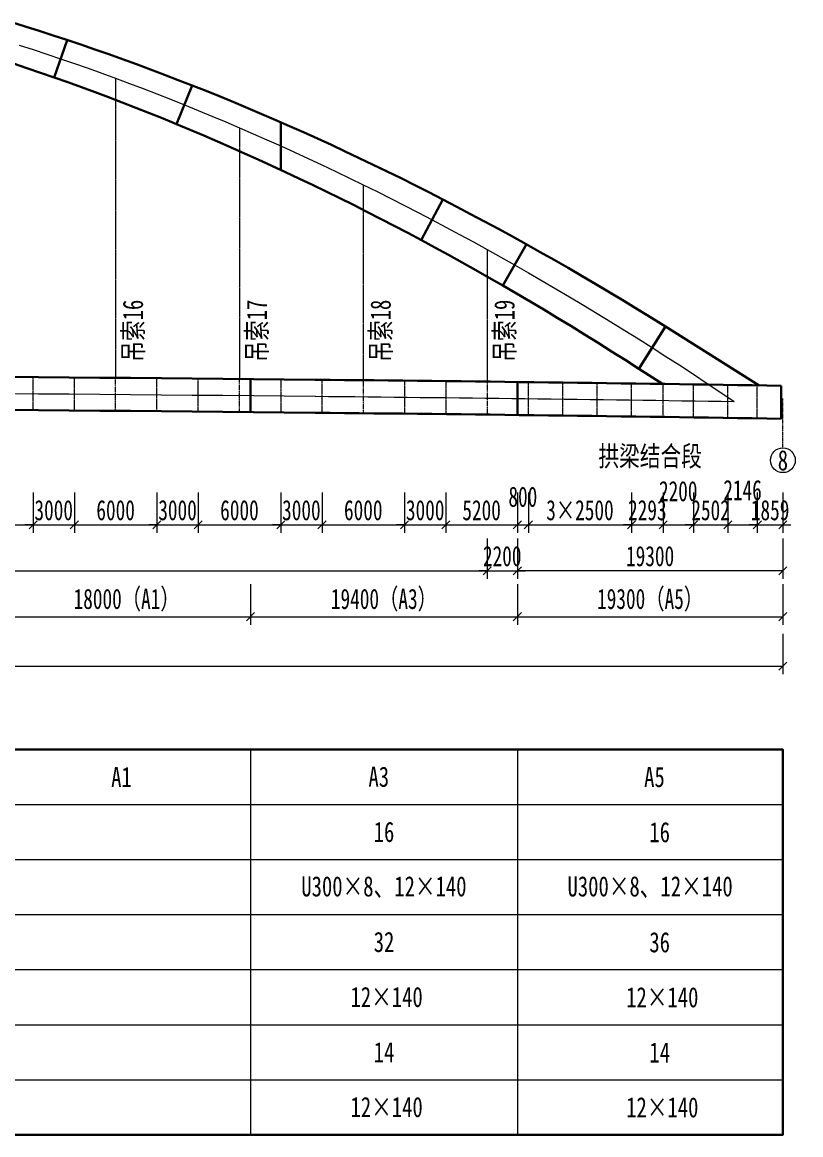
# Model space of a CAD drawing. Header units: millimetres. Extents: x -117838 to 101460, y 153465 to 252744.
# Drawn here: x 44876 to 101460, y 153465 to 234323 of the extents above; entities that cross this region are included whole.
import ezdxf
from ezdxf.enums import TextEntityAlignment as Align

# ---------------------------------------------------------------- set-up
doc = ezdxf.new("R2010")
doc.units = ezdxf.units.MM
for name, pattern in [('CENTER', [2, 1.25, -0.25, 0.25, -0.25]), ('CENTER2', [28.575, 19.05, -3.175, 3.175, -3.175]), ('DASHED', [0.75, 0.5, -0.25])]:
    doc.linetypes.add(name, pattern=pattern)
doc.layers.get('Defpoints').update_dxf_attribs({"color": 8})
for name, color, linetype, lineweight in [('中心线', 2, 'CENTER2', 15), ('标注', 4, 'Continuous', 13), ('桥 中心线', 4, 'CENTER', 15), ('桥 构造粗实', 1, 'Continuous', 30), ('细实线', 4, 'Continuous', 15), ('虚线', 7, 'DASHED', 15)]:
    doc.layers.add(name, color=color, linetype=linetype, lineweight=lineweight)
doc.styles.add('111', font='', dxfattribs={"width": 0.7})
doc.styles.add('BM_Anno', font='仿宋_GB2312.TTF', dxfattribs={"width": 0.85})
doc.styles.add('SMEDI', font='', dxfattribs={"width": 0.75})
doc.styles.add('仿宋_GB2312', font='仿宋_GB2312.TTF', dxfattribs={"width": 0.75})
doc.styles.get('111').set_extended_font_data('仿宋_GB2312')
doc.styles.get('SMEDI').set_extended_font_data('仿宋_GB2312')
doc.dimstyles.new('200', dxfattribs={"dimscale": 0, "dimtxt": 2.5, "dimasz": 1, "dimexe": 1, "dimexo": 1, "dimgap": 0.6, "dimtad": 1, "dimdec": 0, "dimdsep": 46, "dimtxsty": '111', "dimblk": 'OBLIQUE', "dimcen": 0, "dimclrd": 4, "dimclre": 4, "dimclrt": 4, "dimadec": 1, "dimazin": 2, "dimtfac": 1, "dimtdec": 0, "dimtix": 1, "dimtmove": 2, "dimatfit": 3, "dimfxl": 4, "dimfxlon": 1, "dimtolj": 1, "dimlwd": -1, "dimlwe": -1, "dimarcsym": 0})

# ---------------------------------------------------------------- blocks, each defined once
blk = doc.blocks.new('_Oblique')
at = {"color": 0, "linetype": 'ByBlock', "lineweight": -2}
blk.add_line((-0.5, -0.5), (0.5, 0.5), dxfattribs=at)
blk = doc.blocks.new('*D20')
at = {"layer": 'Defpoints', "color": 0}
for p in [(100162, 195313), (-103838, 193165), (100162, 187523)]:
    blk.add_point(p, dxfattribs=at)
at = {"layer": '标注', "color": 4}
for p, q in [((-103838, 189876), (-103838, 186935)), ((100162, 189876), (100162, 186935)), ((-103838, 187523), (100162, 187523))]:
    blk.add_line(p, q, dxfattribs=at)
at = {"layer": '标注', "color": 4, "xscale": 588.2352941176471, "yscale": 588.2352941176471, "zscale": 588.2352941176471, "rotation": 180}
blk.add_blockref('_Oblique', (-103838, 187523), dxfattribs=at)
at = {"layer": '标注', "color": 4, "xscale": 588.2352941176471, "yscale": 588.2352941176471, "zscale": 588.2352941176471}
blk.add_blockref('_Oblique', (100162, 187523), dxfattribs=at)
at = {"layer": '标注', "color": 4, "insert": (-1838, 188575), "char_height": 1470.6, "attachment_point": 5, "style": '111'}
blk.add_mtext('\\A1;204000', dxfattribs=at)
blk = doc.blocks.new('*D51')
at = {"layer": 'Defpoints', "color": 0}
for p in [(39663, 206909), (45663, 206909), (45663, 197798)]:
    blk.add_point(p, dxfattribs=at)
at = {"layer": '标注', "color": 4}
for p, q in [((39663, 200151), (39663, 197210)), ((45663, 200151), (45663, 197210)), ((39663, 197798), (45663, 197798))]:
    blk.add_line(p, q, dxfattribs=at)
at = {"layer": '标注', "color": 4, "xscale": 588.2352941176471, "yscale": 588.2352941176471, "zscale": 588.2352941176471, "rotation": 180}
blk.add_blockref('_Oblique', (39663, 197798), dxfattribs=at)
at = {"layer": '标注', "color": 4, "xscale": 588.2352941176471, "yscale": 588.2352941176471, "zscale": 588.2352941176471}
blk.add_blockref('_Oblique', (45663, 197798), dxfattribs=at)
at = {"layer": '标注', "color": 4, "insert": (42663, 198851), "char_height": 1470.6, "attachment_point": 5, "style": '111'}
blk.add_mtext('\\A1;6000', dxfattribs=at)
blk = doc.blocks.new('*D52')
at = {"layer": 'Defpoints', "color": 0}
for p in [(45663, 206909), (48663, 206909), (48663, 197798)]:
    blk.add_point(p, dxfattribs=at)
at = {"layer": '标注', "color": 4}
for p, q in [((45663, 200151), (45663, 197210)), ((48663, 200151), (48663, 197210)), ((45663, 197798), (45074, 197798)), ((45663, 197798), (48663, 197798)), ((48663, 197798), (49251, 197798))]:
    blk.add_line(p, q, dxfattribs=at)
at = {"layer": '标注', "color": 4, "xscale": 588.2352941176471, "yscale": 588.2352941176471, "zscale": 588.2352941176471}
blk.add_blockref('_Oblique', (45663, 197798), dxfattribs=at)
at = {"layer": '标注', "color": 4, "xscale": 588.2352941176471, "yscale": 588.2352941176471, "zscale": 588.2352941176471, "rotation": 180}
blk.add_blockref('_Oblique', (48663, 197798), dxfattribs=at)
at = {"layer": '标注', "color": 4, "insert": (47163, 198851), "char_height": 1470.6, "attachment_point": 5, "style": '111'}
blk.add_mtext('\\A1;3000', dxfattribs=at)
blk = doc.blocks.new('*D53')
at = {"layer": 'Defpoints', "color": 0}
for p in [(48663, 206909), (54663, 206909), (54663, 197798)]:
    blk.add_point(p, dxfattribs=at)
at = {"layer": '标注', "color": 4}
for p, q in [((48663, 200151), (48663, 197210)), ((54663, 200151), (54663, 197210)), ((48663, 197798), (54663, 197798))]:
    blk.add_line(p, q, dxfattribs=at)
at = {"layer": '标注', "color": 4, "xscale": 588.2352941176471, "yscale": 588.2352941176471, "zscale": 588.2352941176471, "rotation": 180}
blk.add_blockref('_Oblique', (48663, 197798), dxfattribs=at)
at = {"layer": '标注', "color": 4, "xscale": 588.2352941176471, "yscale": 588.2352941176471, "zscale": 588.2352941176471}
blk.add_blockref('_Oblique', (54663, 197798), dxfattribs=at)
at = {"layer": '标注', "color": 4, "insert": (51663, 198851), "char_height": 1470.6, "attachment_point": 5, "style": '111'}
blk.add_mtext('\\A1;6000', dxfattribs=at)
blk = doc.blocks.new('*D54')
at = {"layer": 'Defpoints', "color": 0}
for p in [(54663, 206909), (57663, 206909), (57663, 197798)]:
    blk.add_point(p, dxfattribs=at)
at = {"layer": '标注', "color": 4}
for p, q in [((54663, 200151), (54663, 197210)), ((57663, 200151), (57663, 197210)), ((54663, 197798), (54075, 197798)), ((54663, 197798), (57663, 197798)), ((57663, 197798), (58251, 197798))]:
    blk.add_line(p, q, dxfattribs=at)
at = {"layer": '标注', "color": 4, "xscale": 588.2352941176471, "yscale": 588.2352941176471, "zscale": 588.2352941176471}
blk.add_blockref('_Oblique', (54663, 197798), dxfattribs=at)
at = {"layer": '标注', "color": 4, "xscale": 588.2352941176471, "yscale": 588.2352941176471, "zscale": 588.2352941176471, "rotation": 180}
blk.add_blockref('_Oblique', (57663, 197798), dxfattribs=at)
at = {"layer": '标注', "color": 4, "insert": (56163, 198851), "char_height": 1470.6, "attachment_point": 5, "style": '111'}
blk.add_mtext('\\A1;3000', dxfattribs=at)
blk = doc.blocks.new('*D55')
at = {"layer": 'Defpoints', "color": 0}
for p in [(57663, 206909), (63663, 206909), (63663, 197798)]:
    blk.add_point(p, dxfattribs=at)
at = {"layer": '标注', "color": 4}
for p, q in [((57663, 200151), (57663, 197210)), ((63663, 200151), (63663, 197210)), ((57663, 197798), (63663, 197798))]:
    blk.add_line(p, q, dxfattribs=at)
at = {"layer": '标注', "color": 4, "xscale": 588.2352941176471, "yscale": 588.2352941176471, "zscale": 588.2352941176471, "rotation": 180}
blk.add_blockref('_Oblique', (57663, 197798), dxfattribs=at)
at = {"layer": '标注', "color": 4, "xscale": 588.2352941176471, "yscale": 588.2352941176471, "zscale": 588.2352941176471}
blk.add_blockref('_Oblique', (63663, 197798), dxfattribs=at)
at = {"layer": '标注', "color": 4, "insert": (60663, 198851), "char_height": 1470.6, "attachment_point": 5, "style": '111'}
blk.add_mtext('\\A1;6000', dxfattribs=at)
blk = doc.blocks.new('*D56')
at = {"layer": 'Defpoints', "color": 0}
for p in [(63663, 206909), (66663, 206909), (66663, 197798)]:
    blk.add_point(p, dxfattribs=at)
at = {"layer": '标注', "color": 4}
for p, q in [((63663, 200151), (63663, 197210)), ((66663, 200151), (66663, 197210)), ((63663, 197798), (63075, 197798)), ((63663, 197798), (66663, 197798)), ((66663, 197798), (67251, 197798))]:
    blk.add_line(p, q, dxfattribs=at)
at = {"layer": '标注', "color": 4, "xscale": 588.2352941176471, "yscale": 588.2352941176471, "zscale": 588.2352941176471}
blk.add_blockref('_Oblique', (63663, 197798), dxfattribs=at)
at = {"layer": '标注', "color": 4, "xscale": 588.2352941176471, "yscale": 588.2352941176471, "zscale": 588.2352941176471, "rotation": 180}
blk.add_blockref('_Oblique', (66663, 197798), dxfattribs=at)
at = {"layer": '标注', "color": 4, "insert": (65163, 198851), "char_height": 1470.6, "attachment_point": 5, "style": '111'}
blk.add_mtext('\\A1;3000', dxfattribs=at)
blk = doc.blocks.new('*D57')
at = {"layer": 'Defpoints', "color": 0}
for p in [(66663, 206909), (72663, 206909), (72663, 197798)]:
    blk.add_point(p, dxfattribs=at)
at = {"layer": '标注', "color": 4}
for p, q in [((66663, 200151), (66663, 197210)), ((72663, 200151), (72663, 197210)), ((66663, 197798), (72663, 197798))]:
    blk.add_line(p, q, dxfattribs=at)
at = {"layer": '标注', "color": 4, "xscale": 588.2352941176471, "yscale": 588.2352941176471, "zscale": 588.2352941176471, "rotation": 180}
blk.add_blockref('_Oblique', (66663, 197798), dxfattribs=at)
at = {"layer": '标注', "color": 4, "xscale": 588.2352941176471, "yscale": 588.2352941176471, "zscale": 588.2352941176471}
blk.add_blockref('_Oblique', (72663, 197798), dxfattribs=at)
at = {"layer": '标注', "color": 4, "insert": (69663, 198851), "char_height": 1470.6, "attachment_point": 5, "style": '111'}
blk.add_mtext('\\A1;6000', dxfattribs=at)
blk = doc.blocks.new('*D58')
at = {"layer": 'Defpoints', "color": 0}
for p in [(72663, 206909), (75663, 206909), (75663, 197798)]:
    blk.add_point(p, dxfattribs=at)
at = {"layer": '标注', "color": 4}
for p, q in [((72663, 200151), (72663, 197210)), ((75663, 200151), (75663, 197210)), ((72663, 197798), (72075, 197798)), ((72663, 197798), (75663, 197798)), ((75663, 197798), (76251, 197798))]:
    blk.add_line(p, q, dxfattribs=at)
at = {"layer": '标注', "color": 4, "xscale": 588.2352941176471, "yscale": 588.2352941176471, "zscale": 588.2352941176471}
blk.add_blockref('_Oblique', (72663, 197798), dxfattribs=at)
at = {"layer": '标注', "color": 4, "xscale": 588.2352941176471, "yscale": 588.2352941176471, "zscale": 588.2352941176471, "rotation": 180}
blk.add_blockref('_Oblique', (75663, 197798), dxfattribs=at)
at = {"layer": '标注', "color": 4, "insert": (74163, 198851), "char_height": 1470.6, "attachment_point": 5, "style": '111'}
blk.add_mtext('\\A1;3000', dxfattribs=at)
blk = doc.blocks.new('*D59')
at = {"layer": 'Defpoints', "color": 0}
for p in [(75663, 206909), (80862, 206492), (80862, 197798)]:
    blk.add_point(p, dxfattribs=at)
at = {"layer": '标注', "color": 4}
for p, q in [((75663, 200151), (75663, 197210)), ((80862, 200151), (80862, 197210)), ((75663, 197798), (80862, 197798))]:
    blk.add_line(p, q, dxfattribs=at)
at = {"layer": '标注', "color": 4, "xscale": 588.2352941176471, "yscale": 588.2352941176471, "zscale": 588.2352941176471, "rotation": 180}
blk.add_blockref('_Oblique', (75663, 197798), dxfattribs=at)
at = {"layer": '标注', "color": 4, "xscale": 588.2352941176471, "yscale": 588.2352941176471, "zscale": 588.2352941176471}
blk.add_blockref('_Oblique', (80862, 197798), dxfattribs=at)
at = {"layer": '标注', "color": 4, "insert": (78263, 198851), "char_height": 1470.6, "attachment_point": 5, "style": '111'}
blk.add_mtext('\\A1;5200', dxfattribs=at)
blk = doc.blocks.new('*D60')
at = {"layer": 'Defpoints', "color": 0}
for p in [(80862, 206492), (81662, 206544), (81662, 197798)]:
    blk.add_point(p, dxfattribs=at)
at = {"layer": '标注', "color": 4}
for p, q in [((80862, 200151), (80862, 197210)), ((81662, 200151), (81662, 197210)), ((80862, 197798), (81662, 197798))]:
    blk.add_line(p, q, dxfattribs=at)
at = {"layer": '标注', "color": 4, "xscale": 588.2352941176471, "yscale": 588.2352941176471, "zscale": 588.2352941176471, "rotation": 180}
blk.add_blockref('_Oblique', (80862, 197798), dxfattribs=at)
at = {"layer": '标注', "color": 4, "xscale": 588.2352941176471, "yscale": 588.2352941176471, "zscale": 588.2352941176471}
blk.add_blockref('_Oblique', (81662, 197798), dxfattribs=at)
at = {"layer": '标注', "color": 4, "insert": (81262, 199829), "char_height": 1470.6, "attachment_point": 5, "style": '111'}
blk.add_mtext('\\A1;800', dxfattribs=at)
blk = doc.blocks.new('*D62')
at = {"layer": 'Defpoints', "color": 0}
for p in [(-83338, 206908), (78662, 206172), (78662, 194458)]:
    blk.add_point(p, dxfattribs=at)
at = {"layer": '标注', "color": 4}
for p, q in [((-83338, 196811), (-83338, 193870)), ((78662, 196811), (78662, 193870)), ((-83338, 194458), (78662, 194458))]:
    blk.add_line(p, q, dxfattribs=at)
at = {"layer": '标注', "color": 4, "xscale": 588.2352941176471, "yscale": 588.2352941176471, "zscale": 588.2352941176471, "rotation": 180}
blk.add_blockref('_Oblique', (-83338, 194458), dxfattribs=at)
at = {"layer": '标注', "color": 4, "xscale": 588.2352941176471, "yscale": 588.2352941176471, "zscale": 588.2352941176471}
blk.add_blockref('_Oblique', (78662, 194458), dxfattribs=at)
at = {"layer": '标注', "color": 4, "insert": (-2338, 195511), "char_height": 1470.59, "attachment_point": 5, "style": '111'}
blk.add_mtext('\\A1;18×9000', dxfattribs=at)
blk = doc.blocks.new('*D63')
at = {"layer": 'Defpoints', "color": 0}
for p in [(80862, 206624), (78662, 198074), (80862, 194458)]:
    blk.add_point(p, dxfattribs=at)
at = {"layer": '标注', "color": 4}
for p, q in [((78662, 196811), (78662, 193870)), ((80862, 196811), (80862, 193870)), ((78662, 194458), (78074, 194458)), ((78662, 194458), (80862, 194458)), ((80862, 194458), (81451, 194458))]:
    blk.add_line(p, q, dxfattribs=at)
at = {"layer": '标注', "color": 4, "xscale": 588.2352941176471, "yscale": 588.2352941176471, "zscale": 588.2352941176471}
blk.add_blockref('_Oblique', (78662, 194458), dxfattribs=at)
at = {"layer": '标注', "color": 4, "xscale": 588.2352941176471, "yscale": 588.2352941176471, "zscale": 588.2352941176471, "rotation": 180}
blk.add_blockref('_Oblique', (80862, 194458), dxfattribs=at)
at = {"layer": '标注', "color": 4, "insert": (79762, 195511), "char_height": 1470.6, "attachment_point": 5, "style": '111'}
blk.add_mtext('\\A1;2200', dxfattribs=at)
blk = doc.blocks.new('*D64')
at = {"layer": 'Defpoints', "color": 0}
for p in [(80862, 200062), (100162, 198474), (80862, 194458)]:
    blk.add_point(p, dxfattribs=at)
at = {"layer": '标注', "color": 4}
for p, q in [((80862, 196811), (80862, 193870)), ((100162, 196811), (100162, 193870)), ((100162, 194458), (80862, 194458))]:
    blk.add_line(p, q, dxfattribs=at)
at = {"layer": '标注', "color": 4, "xscale": 588.2352941176471, "yscale": 588.2352941176471, "zscale": 588.2352941176471, "rotation": 180}
blk.add_blockref('_Oblique', (80862, 194458), dxfattribs=at)
at = {"layer": '标注', "color": 4, "xscale": 588.2352941176471, "yscale": 588.2352941176471, "zscale": 588.2352941176471}
blk.add_blockref('_Oblique', (100162, 194458), dxfattribs=at)
at = {"layer": '标注', "color": 4, "insert": (90512, 195511), "char_height": 1470.6, "attachment_point": 5, "style": '111'}
blk.add_mtext('\\A1;19300', dxfattribs=at)
blk = doc.blocks.new('*D73')
at = {"layer": 'Defpoints', "color": 0}
for p in [(43462, 206688), (61462, 206986), (61462, 191118)]:
    blk.add_point(p, dxfattribs=at)
at = {"layer": '标注', "color": 4}
for p, q in [((43462, 193471), (43462, 190530)), ((61462, 193471), (61462, 190530)), ((43462, 191118), (61462, 191118))]:
    blk.add_line(p, q, dxfattribs=at)
at = {"layer": '标注', "color": 4, "xscale": 588.2352941176471, "yscale": 588.2352941176471, "zscale": 588.2352941176471, "rotation": 180}
blk.add_blockref('_Oblique', (43462, 191118), dxfattribs=at)
at = {"layer": '标注', "color": 4, "xscale": 588.2352941176471, "yscale": 588.2352941176471, "zscale": 588.2352941176471}
blk.add_blockref('_Oblique', (61462, 191118), dxfattribs=at)
at = {"layer": '标注', "color": 4, "insert": (52462, 192318), "char_height": 1470.59, "attachment_point": 5, "style": '111'}
blk.add_mtext('\\A1;18000（A1）', dxfattribs=at)
blk = doc.blocks.new('*D74')
at = {"layer": 'Defpoints', "color": 0}
for p in [(61462, 206688), (80862, 206601), (80862, 191118)]:
    blk.add_point(p, dxfattribs=at)
at = {"layer": '标注', "color": 4}
for p, q in [((61462, 193471), (61462, 190530)), ((80862, 193471), (80862, 190530)), ((61462, 191118), (80862, 191118))]:
    blk.add_line(p, q, dxfattribs=at)
at = {"layer": '标注', "color": 4, "xscale": 588.2352941176471, "yscale": 588.2352941176471, "zscale": 588.2352941176471, "rotation": 180}
blk.add_blockref('_Oblique', (61462, 191118), dxfattribs=at)
at = {"layer": '标注', "color": 4, "xscale": 588.2352941176471, "yscale": 588.2352941176471, "zscale": 588.2352941176471}
blk.add_blockref('_Oblique', (80862, 191118), dxfattribs=at)
at = {"layer": '标注', "color": 4, "insert": (71162, 192318), "char_height": 1470.59, "attachment_point": 5, "style": '111'}
blk.add_mtext('\\A1;19400（A3）', dxfattribs=at)
blk = doc.blocks.new('*D75')
at = {"layer": 'Defpoints', "color": 0}
for p in [(80862, 206601), (100162, 206544), (100162, 191118)]:
    blk.add_point(p, dxfattribs=at)
at = {"layer": '标注', "color": 4}
for p, q in [((80862, 193471), (80862, 190530)), ((100162, 193471), (100162, 190530)), ((80862, 191118), (100162, 191118))]:
    blk.add_line(p, q, dxfattribs=at)
at = {"layer": '标注', "color": 4, "xscale": 588.2352941176471, "yscale": 588.2352941176471, "zscale": 588.2352941176471, "rotation": 180}
blk.add_blockref('_Oblique', (80862, 191118), dxfattribs=at)
at = {"layer": '标注', "color": 4, "xscale": 588.2352941176471, "yscale": 588.2352941176471, "zscale": 588.2352941176471}
blk.add_blockref('_Oblique', (100162, 191118), dxfattribs=at)
at = {"layer": '标注', "color": 4, "insert": (90512, 192318), "char_height": 1470.59, "attachment_point": 5, "style": '111'}
blk.add_mtext('\\A1;19300（A5）', dxfattribs=at)
blk = doc.blocks.new('*D99')
at = {"layer": 'Defpoints', "color": 0}
for p in [(81662, 206340), (89162, 206340), (89162, 197798)]:
    blk.add_point(p, dxfattribs=at)
at = {"layer": '标注', "color": 4}
for p, q in [((81662, 200151), (81662, 197210)), ((89162, 200151), (89162, 197210)), ((81662, 197798), (89162, 197798))]:
    blk.add_line(p, q, dxfattribs=at)
at = {"layer": '标注', "color": 4, "xscale": 588.2352941176471, "yscale": 588.2352941176471, "zscale": 588.2352941176471, "rotation": 180}
blk.add_blockref('_Oblique', (81662, 197798), dxfattribs=at)
at = {"layer": '标注', "color": 4, "xscale": 588.2352941176471, "yscale": 588.2352941176471, "zscale": 588.2352941176471}
blk.add_blockref('_Oblique', (89162, 197798), dxfattribs=at)
at = {"layer": '标注', "color": 4, "insert": (85412, 198851), "char_height": 1470.6, "attachment_point": 5, "style": '111'}
blk.add_mtext('\\A1;3×2500', dxfattribs=at)
blk = doc.blocks.new('*D100')
at = {"layer": 'Defpoints', "color": 0}
for p in [(89162, 206340), (91455, 206340), (91455, 197798)]:
    blk.add_point(p, dxfattribs=at)
at = {"layer": '标注', "color": 4}
for p, q in [((89162, 200151), (89162, 197210)), ((91455, 200151), (91455, 197210)), ((89162, 197798), (88574, 197798)), ((89162, 197798), (91455, 197798)), ((91455, 197798), (92043, 197798))]:
    blk.add_line(p, q, dxfattribs=at)
at = {"layer": '标注', "color": 4, "xscale": 588.2352941176471, "yscale": 588.2352941176471, "zscale": 588.2352941176471}
blk.add_blockref('_Oblique', (89162, 197798), dxfattribs=at)
at = {"layer": '标注', "color": 4, "xscale": 588.2352941176471, "yscale": 588.2352941176471, "zscale": 588.2352941176471, "rotation": 180}
blk.add_blockref('_Oblique', (91455, 197798), dxfattribs=at)
at = {"layer": '标注', "color": 4, "insert": (90309, 198851), "char_height": 1470.6, "attachment_point": 5, "style": '111'}
blk.add_mtext('\\A1;2293', dxfattribs=at)
blk = doc.blocks.new('*D101')
at = {"layer": 'Defpoints', "color": 0}
for p in [(91455, 206169), (93655, 206169), (93655, 197798)]:
    blk.add_point(p, dxfattribs=at)
at = {"layer": '标注', "color": 4}
for p, q in [((91455, 200151), (91455, 197210)), ((93655, 200151), (93655, 197210)), ((91455, 197798), (93655, 197798))]:
    blk.add_line(p, q, dxfattribs=at)
at = {"layer": '标注', "color": 4, "xscale": 588.2352941176471, "yscale": 588.2352941176471, "zscale": 588.2352941176471, "rotation": 180}
blk.add_blockref('_Oblique', (91455, 197798), dxfattribs=at)
at = {"layer": '标注', "color": 4, "xscale": 588.2352941176471, "yscale": 588.2352941176471, "zscale": 588.2352941176471}
blk.add_blockref('_Oblique', (93655, 197798), dxfattribs=at)
at = {"layer": '标注', "color": 4, "insert": (92555, 200234), "char_height": 1470.6, "attachment_point": 5, "style": '111'}
blk.add_mtext('\\A1;2200', dxfattribs=at)
blk = doc.blocks.new('*D102')
at = {"layer": 'Defpoints', "color": 0}
for p in [(93655, 205967), (96157, 205967), (96157, 197798)]:
    blk.add_point(p, dxfattribs=at)
at = {"layer": '标注', "color": 4}
for p, q in [((93655, 200151), (93655, 197210)), ((96157, 200151), (96157, 197210)), ((93655, 197798), (93067, 197798)), ((93655, 197798), (96157, 197798)), ((96157, 197798), (96746, 197798))]:
    blk.add_line(p, q, dxfattribs=at)
at = {"layer": '标注', "color": 4, "xscale": 588.2352941176471, "yscale": 588.2352941176471, "zscale": 588.2352941176471}
blk.add_blockref('_Oblique', (93655, 197798), dxfattribs=at)
at = {"layer": '标注', "color": 4, "xscale": 588.2352941176471, "yscale": 588.2352941176471, "zscale": 588.2352941176471, "rotation": 180}
blk.add_blockref('_Oblique', (96157, 197798), dxfattribs=at)
at = {"layer": '标注', "color": 4, "insert": (94906, 198851), "char_height": 1470.6, "attachment_point": 5, "style": '111'}
blk.add_mtext('\\A1;2502', dxfattribs=at)
blk = doc.blocks.new('*D103')
at = {"layer": 'Defpoints', "color": 0}
for p in [(96157, 205967), (98303, 205967), (98303, 197798)]:
    blk.add_point(p, dxfattribs=at)
at = {"layer": '标注', "color": 4}
for p, q in [((96157, 200151), (96157, 197210)), ((98303, 200151), (98303, 197210)), ((96157, 197798), (98303, 197798))]:
    blk.add_line(p, q, dxfattribs=at)
at = {"layer": '标注', "color": 4, "xscale": 588.2352941176471, "yscale": 588.2352941176471, "zscale": 588.2352941176471, "rotation": 180}
blk.add_blockref('_Oblique', (96157, 197798), dxfattribs=at)
at = {"layer": '标注', "color": 4, "xscale": 588.2352941176471, "yscale": 588.2352941176471, "zscale": 588.2352941176471}
blk.add_blockref('_Oblique', (98303, 197798), dxfattribs=at)
at = {"layer": '标注', "color": 4, "insert": (97230, 200310), "char_height": 1470.6, "attachment_point": 5, "style": '111'}
blk.add_mtext('\\A1;2146', dxfattribs=at)
blk = doc.blocks.new('*D104')
at = {"layer": 'Defpoints', "color": 0}
for p in [(98303, 205967), (100162, 205967), (100162, 197798)]:
    blk.add_point(p, dxfattribs=at)
at = {"layer": '标注', "color": 4}
for p, q in [((98303, 200151), (98303, 197210)), ((100162, 200151), (100162, 197210)), ((98303, 197798), (97715, 197798)), ((98303, 197798), (100162, 197798)), ((100162, 197798), (100751, 197798))]:
    blk.add_line(p, q, dxfattribs=at)
at = {"layer": '标注', "color": 4, "xscale": 588.2352941176471, "yscale": 588.2352941176471, "zscale": 588.2352941176471}
blk.add_blockref('_Oblique', (98303, 197798), dxfattribs=at)
at = {"layer": '标注', "color": 4, "xscale": 588.2352941176471, "yscale": 588.2352941176471, "zscale": 588.2352941176471, "rotation": 180}
blk.add_blockref('_Oblique', (100162, 197798), dxfattribs=at)
at = {"layer": '标注', "color": 4, "insert": (99233, 198851), "char_height": 1470.6, "attachment_point": 5, "style": '111'}
blk.add_mtext('\\A1;1859', dxfattribs=at)

msp = doc.modelspace()

# ---------------------------------------------------------------- linework, layer by layer
at = {"layer": '中心线', "color": 8, "ltscale": 0.4}
for p, q in [((51662.4, 230252.8), (51662.4, 208473.4)), ((60662.4, 226656.5), (60662.4, 208391.2)), ((69662.4, 222507), (69662.4, 208306.5)), ((78662.4, 217804.2), (78662.4, 208204.5))]:
    msp.add_line(p, q, dxfattribs=at)
at = {"layer": '中心线', "ltscale": 0.05}
for p, q in [((51662.4, 206077.9), (51662.4, 208477.9)), ((60662.4, 205996.1), (60662.4, 208396.1)), ((69662.4, 208306.5), (69662.4, 205906.5)), ((78662.4, 208204.5), (78662.4, 205804.5))]:
    msp.add_line(p, q, dxfattribs=at)
at = {"layer": '标注', "color": 8, "ltscale": 550}
for points in [[(44662.4, 232667.4), (45662.4, 232342.9), (46662.4, 232011.7), (47662.4, 231673.5), (48662.4, 231328.6), (49662.4, 230976.8), (50662.4, 230618.2), (51662.4, 230252.8), (52662.4, 229880.5), (53662.4, 229501.4), (54662.4, 229115.5), (55662.4, 228722.8), (56662.4, 228323.2), (57662.4, 227916.8), (58662.4, 227503.5), (59662.4, 227083.5), (60662.4, 226656.5), (61662.4, 226222.8), (62662.4, 225782.2), (63662.4, 225334.8), (64662.4, 224880.6), (65662.4, 224419.6), (66662.4, 223951.7), (67662.4, 223476.9), (68662.4, 222995.4), (69662.4, 222507), (70662.4, 222011.8), (71662.4, 221509.8), (72662.4, 221000.9), (73662.4, 220485.2), (74662.4, 219962.7), (75662.4, 219433.3), (76662.4, 218897.1), (77662.4, 218354.1), (78662.4, 217804.2), (79662.4, 217247.5), (80662.4, 216684), (81662.4, 216113.7), (82662.4, 215536.5), (83662.4, 214952.5), (84662.4, 214361.7), (85662.4, 213764), (86662.4, 213159.5), (87662.4, 212548.2), (88662.4, 211930), (89662.4, 211305), (90662.4, 210673.2), (90662.4, 210673.2)], [(90662.4, 210673.2), (91662.4, 210034.5), (92662.4, 209389.1), (93662.4, 208736.7), (94662.4, 208077.6), (95662.4, 207411.6), (96630.1, 206760.5)]]:
    msp.add_lwpolyline(points, dxfattribs=at)
at = {"layer": '标注', "ltscale": 550}
msp.add_lwpolyline([(-100160.2, 207529.8, -0.0009273), (-76851.1, 207642.9), (-76836.5, 207643, -0.0032499), (66157.8, 207142.5), (66188.1, 207142.2, -0.0012685), (96630.1, 206760.5)], format="xyb", dxfattribs=at)
at = {"layer": '标注'}
msp.add_circle((100162.4, 202487.4), 900, dxfattribs=at)
at = {"layer": '桥 中心线', "ltscale": 2}
msp.add_line((100162.4, 203327.4), (100162.4, 206982), dxfattribs=at)
at = {"layer": '桥 构造粗实', "color": 8}
for p, q in [((48131.2, 233032.5), (47193.7, 230314.6)), ((48131.2, 233032.5), (47193.7, 230314.6)), ((57233.3, 229727.9), (56091.5, 226918.5)), ((57233.3, 229727.9), (56091.5, 226918.5)), ((63662.4, 227056.9), (63662.4, 223595.9)), ((75445.5, 221441.9), (73879.3, 218483.4)), ((81517.6, 218183.5), (79807.2, 215184.5))]:
    msp.add_line(p, q, dxfattribs=at)
at = {"layer": '桥 构造粗实'}
for p, q in [((91638.7, 212201.8), (89686.2, 209144.6)), ((61462.4, 205988.5), (61462.4, 208388.5)), ((80862.4, 205777.5), (80862.4, 208177.5)), ((100042.4, 205506.2), (100042.4, 207908.1))]:
    msp.add_line(p, q, dxfattribs=at)
at = {"layer": '桥 构造粗实', "color": 8}
for points in [[(44082.8, 234323), (45093.8, 234011.1), (46104.8, 233692.3), (47115.9, 233366.5), (48127, 233033.9), (49138.2, 232694.4), (50149.4, 232347.9), (51160.6, 231994.6), (52172, 231634.3), (53183.3, 231267.2), (54194.7, 230893.1), (55206.2, 230512.2), (56217.6, 230124.3), (57229.1, 229729.5), (58240.7, 229327.9), (59252.3, 228919.3), (60263.9, 228503.8), (61275.6, 228081.5), (62287.3, 227652.2), (63299, 227216), (64310.7, 226773), (65322.5, 226323), (66334.3, 225866.1), (67346.1, 225402.4), (68358, 224931.7), (69369.8, 224454.2), (70381.7, 223969.7), (71393.7, 223478.4), (72405.6, 222980.1), (73417.5, 222475), (74429.5, 221962.9), (75441.5, 221444), (76453.5, 220918.2), (77465.5, 220385.5), (78477.6, 219845.9), (79489.6, 219299.4), (80501.7, 218746), (81513.8, 218185.7), (82525.8, 217618.6), (83537.9, 217044.5), (84550, 216463.6), (85562.1, 215875.7), (86574.3, 215281), (87586.4, 214679.4), (88598.5, 214070.9), (89610.6, 213455.6), (90622.8, 212833.3), (91634.9, 212204.2), (91638.7, 212201.8)], [(44231, 231323.7), (45220, 230993.6), (46208.9, 230656.8), (47197.8, 230313.2), (48186.6, 229962.8), (49175.4, 229605.8), (50164.1, 229241.9), (51152.8, 228871.3), (52141.5, 228493.9), (53130.1, 228109.8), (54118.6, 227718.9), (55107.2, 227321.2), (56095.6, 226916.8), (57084.1, 226505.7), (58072.5, 226087.8), (59060.9, 225663.1), (60049.2, 225231.6), (61037.5, 224793.4), (62025.8, 224348.5), (63014.1, 223896.7), (64002.3, 223438.2), (64990.5, 222973), (65978.7, 222501), (66966.8, 222022.2), (67954.9, 221536.6), (68943, 221044.3), (69931.1, 220545.3), (70919.2, 220039.4), (71907.2, 219526.8), (72895.3, 219007.4), (73883.3, 218481.3), (74871.3, 217948.4), (75859.2, 217408.7), (76847.2, 216862.3), (77835.2, 216309.1), (78823.1, 215749.1), (79811, 215182.3), (80798.9, 214608.8), (81786.9, 214028.5), (82774.8, 213441.4), (83762.6, 212847.6), (84750.5, 212246.9), (85738.4, 211639.6), (86726.3, 211025.4), (87714.1, 210404.4), (88702, 209776.7), (89686.2, 209144.6)]]:
    msp.add_lwpolyline(points, dxfattribs=at)
at = {"layer": '桥 构造粗实'}
for points in [[(91638.7, 212201.8), (98431.7, 207933.1)], [(89686.2, 209144.6), (91410.7, 208036.9)]]:
    msp.add_lwpolyline(points, dxfattribs=at)
for points in [[(-103717.6, 208704.9, -0.0010688), (-76851.1, 208842.9), (-76836.5, 208843, -0.0032499), (66157.8, 208342.5), (66188.1, 208342.2, -0.0014107), (100042.4, 207908.1, -0.0014107)], [(-103717.6, 206304.9, -0.0010688), (-76851.1, 206442.9), (-76836.5, 206443, -0.0032499), (66157.8, 205942.5), (66188.1, 205942.2, -0.0014107), (100042.4, 205508.1, -0.0014107)]]:
    msp.add_lwpolyline(points, format="xyb", dxfattribs=at)
msp.add_lwpolyline([(-117837.6, 181464.7), (100162.4, 181464.7), (100162.4, 153464.7), (-117837.6, 153464.7)], close=True, dxfattribs=at)
at = {"layer": '细实线'}
for p, q in [((61462.4, 181464.7), (61462.4, 153464.7)), ((80862.4, 181464.7), (80862.4, 153464.7)), ((-117837.6, 177464.7), (100162.4, 177464.7)), ((-117837.6, 173464.7), (100162.4, 173464.7)), ((-117837.6, 169464.7), (100162.4, 169464.7)), ((-117837.6, 165464.7), (100162.4, 165464.7)), ((-117837.6, 161464.7), (100162.4, 161464.7)), ((-117837.6, 157464.7), (100162.4, 157464.7))]:
    msp.add_line(p, q, dxfattribs=at)
at = {"layer": '虚线'}
for p, q in [((45662.4, 206128.4), (45662.4, 208528.4)), ((48662.4, 206103.5), (48662.4, 208503.5)), ((54662.4, 206051.4), (54662.4, 208451.4)), ((57662.4, 206024.2), (57662.4, 208424.2)), ((63662.4, 208367.2), (63662.4, 205967.2)), ((66662.4, 208337.4), (66662.4, 205937.4)), ((72662.4, 208274), (72662.4, 205874)), ((75662.4, 208240), (75662.4, 205840)), ((81662.4, 205777.5), (81662.4, 208167.5)), ((84162.4, 205735.5), (84162.4, 208135.5)), ((86662.4, 205702.5), (86662.4, 208102.5)), ((89162.4, 205668.5), (89162.4, 208068.5)), ((91455, 205636.3), (91455, 208036.3)), ((93655, 205604.6), (93655, 208004.6)), ((96157.3, 205567.6), (96157.3, 207967.6)), ((98303.5, 205535.1), (98303.5, 207935.1))]:
    msp.add_line(p, q, dxfattribs=at)

# ---------------------------------------------------------------- texts
at = {"color": 8, "linetype": 'Continuous', "style": '仿宋_GB2312', "width": 0.75}
for s, p in [('吊索16', (52892.4, 211901.8)), ('吊索17', (61892.4, 211901.8)), ('吊索18', (70892.4, 211901.8)), ('吊索19', (79892.4, 211901.8))]:
    msp.add_text(s, height=1470.59, rotation=90, dxfattribs=at).set_placement(p, align=Align.MIDDLE)
at = {"linetype": 'Continuous', "style": '仿宋_GB2312', "width": 0.75}
msp.add_text('拱梁结合段', height=1470.59, dxfattribs=at).set_placement((90512.4, 202815.7), align=Align.MIDDLE)
at = {"layer": '标注', "linetype": 'DASHED', "style": 'BM_Anno', "width": 0.75}
msp.add_text('8', height=1470.6, dxfattribs=at).set_placement((100162.4, 202487.4), align=Align.MIDDLE_CENTER)
at = {"layer": '细实线', "color": 7, "style": 'SMEDI', "width": 0.75}
for s, height, p in [('A1', 1470.59, (52088.8, 179464.7)), ('A3', 1470.59, (70788.8, 179478.2)), ('A5', 1470.59, (90825.3, 179457.9)), ('16', 1470.59, (71170.4, 175468.1)), ('16', 1470.59, (91206.9, 175447.8)), ('U300×8、12×140', 1470.588, (71162.4, 171464.7)), ('U300×8、12×140', 1470.588, (90512.4, 171464.7)), ('12×140', 1470.59, (71361.1, 163468.1)), ('12×140', 1470.59, (91397.7, 163447.8)), ('14', 1470.59, (71170.4, 159468.1)), ('14', 1470.59, (91206.9, 159447.8)), ('12×140', 1470.59, (71361.1, 155468.1)), ('12×140', 1470.59, (91397.7, 155447.8))]:
    msp.add_text(s, height=height, dxfattribs=at).set_placement(p, align=Align.MIDDLE)
at = {"layer": '细实线', "color": 1, "style": 'SMEDI', "width": 0.75}
for s, p in [('32', (71170.4, 167468.1)), ('36', (91206.9, 167447.8))]:
    msp.add_text(s, height=1470.59, dxfattribs=at).set_placement(p, align=Align.MIDDLE)

# ---------------------------------------------------------------- dimensions: what is measured, and where the dimension line sits
at = {"layer": '标注'}
for base, p1, p2, text, override, picture, middle in [((78662.4, 194458.2), (-83337.6, 206908.3), (78662.4, 206171.7), '18×9000', {"dimscale": 588.235294, "dimtxsty": '111'}, '*D62', (-2337.6, 195510.7)), ((61462.4, 191118), (43462.4, 206688), (61462.4, 206986), '<>（A1）', {"dimscale": 588.235294, "dimtxsty": '111', "dimblk": 'Oblique'}, '*D73', (52462.4, 192317.6)), ((80862.4, 191118), (61462.4, 206688), (80862.4, 206601.4), '<>（A3）', {"dimscale": 588.235294, "dimtxsty": '111', "dimblk": 'Oblique'}, '*D74', (71162.4, 192317.6)), ((100162.4, 191118), (80862.4, 206601.4), (100162.4, 206543.5), '<>（A5）', {"dimscale": 588.235294, "dimtxsty": '111', "dimblk": 'Oblique'}, '*D75', (90512.4, 192317.6)), ((89162.4, 197798.4), (81662.4, 206340.4), (89162.4, 206340.4), '3×2500', {"dimscale": 588.235294, "dimtxsty": '111', "dimblk": 'Oblique'}, '*D99', (85412.4, 198850.9))]:
    dim = msp.add_linear_dim(base=base, p1=p1, p2=p2, text=text, dimstyle='200', override=override, dxfattribs=at)
    dim.commit()
    dim.dimension.update_dxf_attribs({"geometry": picture, "text_midpoint": middle})
for base, p1, p2, override, picture, middle in [((45662.7, 197798.4), (39662.7, 206909.4), (45662.7, 206909.4), {"dimscale": 588.235294, "dimblk": 'Oblique'}, '*D51', (42662.7, 198850.9)), ((48662.7, 197798.4), (45662.7, 206909.4), (48662.7, 206909.4), {"dimscale": 588.235294, "dimblk": 'Oblique'}, '*D52', (47162.7, 198850.9)), ((54662.8, 197798.4), (48662.7, 206909.4), (54662.8, 206909.4), {"dimscale": 588.235294, "dimblk": 'Oblique'}, '*D53', (51662.7, 198850.9)), ((57662.8, 197798.4), (54662.8, 206909.4), (57662.8, 206909.4), {"dimscale": 588.235294, "dimblk": 'Oblique'}, '*D54', (56162.8, 198850.9)), ((63662.8, 197798.4), (57662.8, 206909.4), (63662.8, 206909.4), {"dimscale": 588.235294, "dimblk": 'Oblique'}, '*D55', (60662.8, 198850.9)), ((66662.8, 197798.4), (63662.8, 206909.4), (66662.8, 206909.4), {"dimscale": 588.235294, "dimblk": 'Oblique'}, '*D56', (65162.8, 198850.9)), ((72662.8, 197798.4), (66662.8, 206909.4), (72662.8, 206909.4), {"dimscale": 588.235294, "dimblk": 'Oblique'}, '*D57', (69662.8, 198850.9)), ((75662.8, 197798.4), (72662.8, 206909.4), (75662.8, 206909.4), {"dimscale": 588.235294, "dimblk": 'Oblique'}, '*D58', (74162.8, 198850.9)), ((80862.4, 197798.4), (75662.8, 206909.4), (80862.4, 206491.6), {"dimscale": 588.235294, "dimblk": 'Oblique'}, '*D59', (78262.6, 198850.9)), ((80862.4, 194458.2), (78662.4, 198074.3), (80862.4, 206623.9), {"dimscale": 588.235294}, '*D63', (79762.4, 195510.7)), ((91455, 197798.4), (89162.4, 206340.4), (91455, 206340.4), {"dimscale": 588.235294, "dimblk": 'Oblique'}, '*D100', (90308.7, 198850.9)), ((96157.3, 197798.4), (93655, 205967), (96157.3, 205967), {"dimscale": 588.235294, "dimblk": 'Oblique'}, '*D102', (94906.2, 198850.9)), ((100162.4, 197798.4), (98303.5, 205967), (100162.4, 205967), {"dimscale": 588.235294, "dimblk": 'Oblique'}, '*D104', (99232.9, 198850.9)), ((100162.4, 187522.8), (-103837.6, 193164.8), (100162.4, 195313.5), {"dimscale": 588.235294}, '*D20', (-1837.6, 188575.3))]:
    dim = msp.add_linear_dim(base=base, p1=p1, p2=p2, dimstyle='200', override=override, dxfattribs=at)
    dim.commit()
    dim.dimension.update_dxf_attribs({"geometry": picture, "text_midpoint": middle})
for base, p1, p2, picture, middle in [((81662.4, 197798.4), (80862.4, 206491.6), (81662.4, 206543.5), '*D60', (81262.4, 199829.1)), ((93655, 197798.4), (91455, 206169.1), (93655, 206169.1), '*D101', (92555, 200233.7)), ((98303.5, 197798.4), (96157.3, 205967), (98303.5, 205967), '*D103', (97230.4, 200309.6))]:
    dim = msp.add_linear_dim(base=base, p1=p1, p2=p2, dimstyle='200', override={"dimscale": 588.235294, "dimblk": 'Oblique'}, dxfattribs=at)
    dim.commit()
    dim.dimension.update_dxf_attribs({"geometry": picture, "text_midpoint": middle, "dimtype": 160})
dim = msp.add_linear_dim(base=(80862.4, 194458.2), p1=(100162.4, 198474.3), p2=(80862.4, 200061.6), angle=180, dimstyle='200', override={"dimscale": 588.235294, "dimblk": 'Oblique'}, dxfattribs=at)
dim.commit()
dim.dimension.update_dxf_attribs({"geometry": '*D64', "text_midpoint": (90512.4, 195510.7)})

doc.saveas('drawing.dxf')
